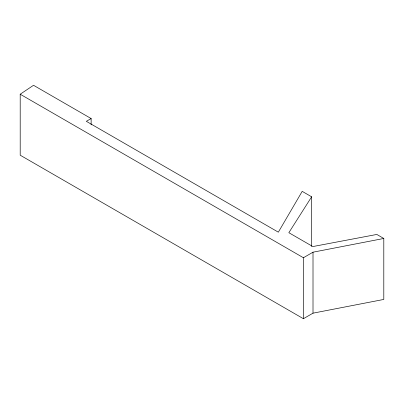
<?xml version="1.0" encoding="UTF-8"?>
<svg xmlns="http://www.w3.org/2000/svg" width="404" height="404" viewBox="0 0 404 404"><rect width="100%" height="100%" fill="white"/><g stroke="black" fill="none" stroke-linecap="round" stroke-linejoin="round"><path stroke-width="0.61" d="M91.132 118.549L86.335 121.321L278.341 232.174L302.197 191.355L311.641 196.809L288.85 232.699L312.848 246.556L376.831 234.446L383.8 238.471L383.8 299.44L313.009 313.166L303.409 318.706L20.2 155.197L20.2 94.223L33.532 85.294L91.132 118.549L91.132 124.836M20.2 94.223L303.409 257.737L313.009 252.192L383.8 238.471M313.009 252.192L313.009 313.166M311.641 196.809L311.641 246.465M303.409 257.737L303.409 318.706"/></g></svg>
